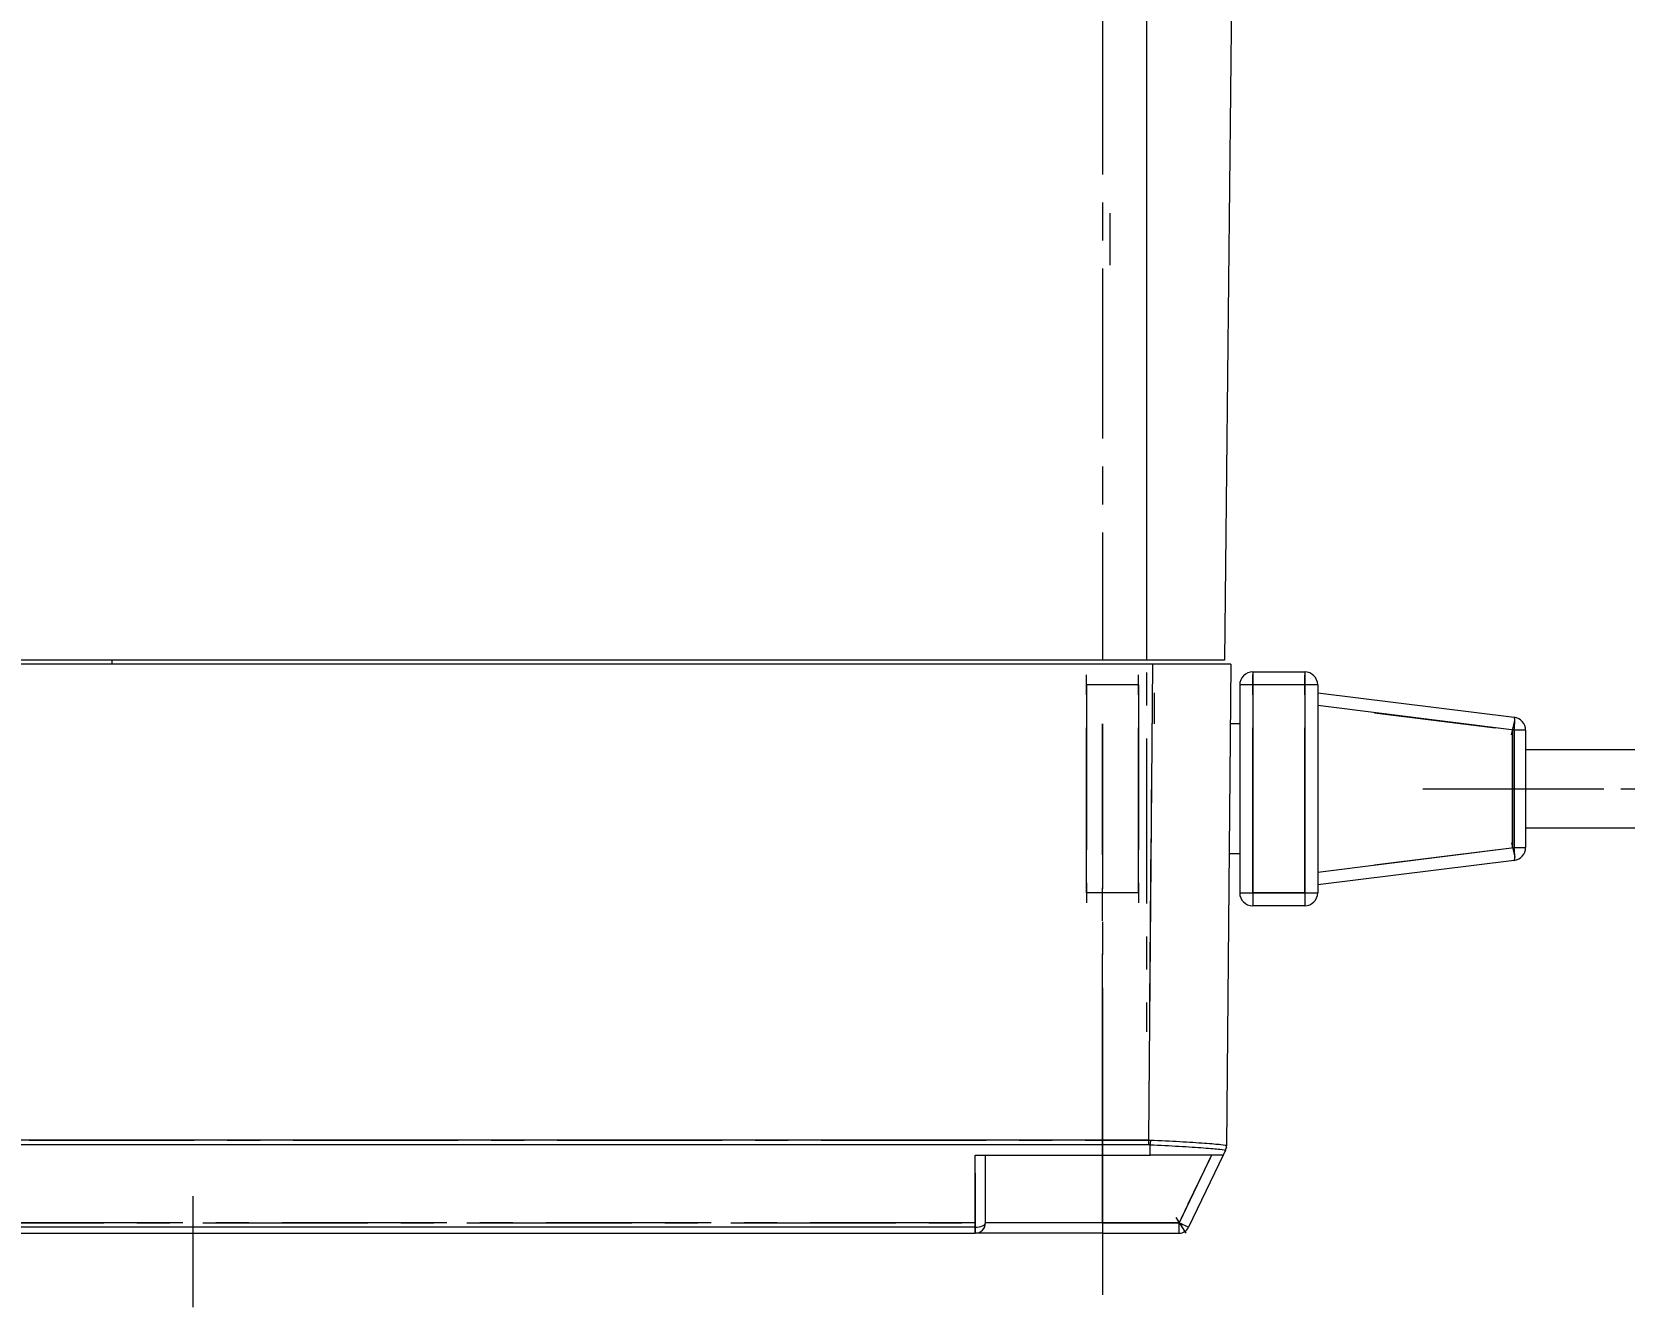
# Paper-space layout 'SW_Model_1' of a CAD drawing. Header units: millimetres. Extents: x 0 to 594, y 0 to 420.
# Drawn here: x 171.4 to 232.7, y 261.9 to 311 of the extents above; entities that cross this region are included whole.
import ezdxf

# ---------------------------------------------------------------- set-up
doc = ezdxf.new("R2010")
doc.units = ezdxf.units.MM
doc.linetypes.add('CENTER', pattern=[10.16, 6.35, -1.27, 1.27, -1.27])
doc.layers.add('SLD-0', color=179, linetype='Continuous')
doc.styles.add('SLDTEXTSTYLE1', font='TXT', dxfattribs={"width": 0.75})
doc.styles.add('SLDTEXTSTYLE2', font='TXT', dxfattribs={"width": 0.96})
doc.dimstyles.new('SLDDIMSTYLE0', dxfattribs={"dimtxt": 3.5, "dimasz": 3.556, "dimexe": 0, "dimexo": 0.0625, "dimgap": 0.875, "dimtad": 1, "dimlfac": 0.5, "dimrnd": 1e-09, "dimzin": 4, "dimdsep": 46, "dimtxsty": 'SLDTEXTSTYLE1', "dimblk1": 'NONE', "dimblk2": 'NONE', "dimsah": 1, "dimcen": 0.09, "dimadec": 0, "dimazin": 1, "dimtfac": 1, "dimtofl": 0, "dimtmove": 0, "dimatfit": 3, "dimldrblk": 'NONE', "dimfxl": 1, "dimfrac": 2, "dimtolj": 1, "dimtzin": 12, "dimarcsym": 0})

# ---------------------------------------------------------------- blocks, each defined once
blk = doc.blocks.new('_D')
at = {"layer": 'SLD-0', "color": 179}
for p, q in [((184.818, 349.871), (112.24, 349.871)), ((112.647, 346.315), (113.24, 349.871)), ((113.24, 349.871), (113.832, 346.315)), ((113.24, 349.871), (113.24, 346.315)), ((113.24, 349.871), (113.24, 264.743)), ((112.647, 346.315), (113.832, 346.315)), ((113.24, 264.743), (112.647, 268.299)), ((113.832, 268.299), (112.647, 268.299)), ((113.832, 268.299), (113.24, 264.743)), ((113.24, 264.743), (113.24, 268.299)), ((146.523, 264.743), (112.24, 264.743))]:
    blk.add_line(p, q, dxfattribs=at)
at = {"layer": 'SLD-0', "color": 179, "insert": (108.99, 310.025), "char_height": 3.5, "attachment_point": 1, "rotation": 90, "style": 'SLDTEXTSTYLE2'}
blk.add_mtext('42.50', dxfattribs=at)
blk = doc.blocks.new('_NONE')

psp = doc.layouts.new('SW_Model_1')

# ---------------------------------------------------------------- linework, layer by layer
at = {"layer": 'SLD-0', "color": 5, "linetype": 'CENTER', "lineweight": 15}
for p, q in [((212.623, 322.19), (212.623, 286.79)), ((212.623, 322.19), (212.623, 286.79)), ((212.623, 321.99), (212.623, 286.79)), ((212.923, 301.99), (212.923, 303.99)), ((212.923, 301.99), (212.923, 303.99)), ((214.323, 293.941), (214.323, 272.49)), ((214.323, 293.941), (214.323, 272.49)), ((212.006, 285.651), (212.006, 286.227)), ((212.006, 285.651), (212.006, 286.227)), ((214.006, 285.651), (214.006, 286.227)), ((214.006, 285.651), (214.006, 286.227)), ((218.406, 285.651), (218.406, 286.227)), ((218.406, 285.651), (218.406, 286.227)), ((220.406, 285.651), (220.406, 286.227)), ((220.406, 285.651), (220.406, 286.227)), ((214.006, 285.843), (212.006, 285.843)), ((214.006, 285.843), (212.006, 285.843)), ((212.006, 285.843), (212.006, 277.843)), ((212.006, 277.843), (212.006, 285.843)), ((214.006, 285.843), (214.006, 277.843)), ((214.006, 277.843), (214.006, 285.843)), ((214.623, 284.343), (214.623, 285.543)), ((214.623, 284.343), (214.623, 285.543)), ((220.406, 285.843), (218.406, 285.843)), ((218.406, 285.843), (218.406, 277.843)), ((218.406, 277.843), (218.406, 285.843)), ((220.406, 285.843), (218.406, 285.843)), ((220.406, 277.843), (220.406, 285.843)), ((220.406, 285.843), (220.406, 277.843)), ((214.448, 273.562), (214.548, 285.024)), ((214.448, 273.563), (214.548, 285.024)), ((212.623, 269.143), (212.623, 284.343)), ((212.623, 269.143), (212.623, 284.343)), ((212.623, 284.343), (212.623, 268.943)), ((212.623, 284.343), (212.623, 268.943)), ((223.09, 284.766), (227.731, 284.186)), ((223.09, 284.766), (227.731, 284.186)), ((228.36, 283.918), (228.498, 284.47)), ((228.36, 283.919), (228.497, 284.468)), ((228.406, 279.584), (228.406, 284.102)), ((228.406, 284.102), (228.406, 279.584)), ((224.947, 281.843), (236.823, 281.843)), ((225.564, 281.843), (235.588, 281.843)), ((223.09, 278.92), (227.731, 279.5)), ((223.09, 278.92), (227.731, 279.5)), ((228.36, 279.768), (228.498, 279.216)), ((228.36, 279.767), (228.497, 279.218)), ((212.006, 278.035), (212.006, 277.46)), ((212.006, 278.035), (212.006, 277.46)), ((214.006, 277.843), (212.006, 277.843)), ((214.006, 277.843), (212.006, 277.843)), ((214.006, 278.035), (214.006, 277.46)), ((214.006, 278.035), (214.006, 277.46)), ((218.406, 278.035), (218.406, 277.46)), ((218.406, 278.035), (218.406, 277.46)), ((220.406, 277.843), (218.406, 277.843)), ((220.406, 277.843), (218.406, 277.843)), ((220.406, 278.035), (220.406, 277.46)), ((220.406, 278.035), (220.406, 277.46)), ((212.623, 267.143), (212.623, 269.143)), ((212.623, 267.143), (212.623, 269.143)), ((212.623, 268.943), (212.623, 267.743)), ((212.623, 268.943), (212.623, 267.743)), ((140.844, 268.32), (214.403, 268.32)), ((214.403, 268.32), (140.844, 268.32)), ((207.723, 265.869), (207.723, 267.639)), ((212.623, 267.743), (212.623, 265.143)), ((212.623, 267.743), (212.623, 265.143)), ((215.927, 265.869), (216.776, 267.639)), ((207.723, 267.049), (207.723, 265.279)), ((212.623, 266.532), (212.623, 262.365)), ((212.623, 266.532), (212.623, 262.365)), ((216.493, 267.049), (215.645, 265.279)), ((177.623, 266.167), (177.623, 261.896)), ((207.723, 265.345), (207.723, 264.739)), ((207.723, 265.337), (207.723, 264.754)), ((215.452, 265.345), (215.834, 264.739)), ((215.457, 265.337), (215.824, 264.754)), ((147.523, 265.143), (207.723, 265.143)), ((207.723, 265.143), (147.523, 265.143)), ((215.579, 265.143), (212.623, 265.143)), ((212.623, 265.143), (215.579, 265.143))]:
    psp.add_line(p, q, dxfattribs=at)
at = {"layer": 'SLD-0', "color": 179, "linetype": 'Continuous', "lineweight": 15}
for p, q in [((214.323, 322.19), (214.323, 286.79)), ((217.694, 322.19), (217.323, 286.79)), ((214.323, 286.79), (140.923, 286.79)), ((174.523, 286.643), (174.523, 286.79)), ((214.562, 286.643), (140.684, 286.643)), ((214.403, 268.317), (214.562, 286.643)), ((217.562, 286.643), (214.562, 286.643)), ((217.562, 286.643), (217.401, 268.104)), ((218.406, 286.343), (218.406, 286.197)), ((218.406, 286.343), (220.406, 286.343)), ((218.406, 286.197), (218.406, 285.843)), ((220.406, 286.343), (220.406, 286.197)), ((220.406, 286.197), (220.406, 285.843)), ((218.406, 285.843), (217.906, 285.843)), ((217.906, 285.843), (217.906, 277.843)), ((218.406, 285.843), (218.406, 277.843)), ((220.406, 285.843), (218.406, 285.843)), ((220.406, 285.843), (220.406, 277.843)), ((220.906, 285.843), (220.406, 285.843)), ((220.906, 285.843), (220.906, 277.843)), ((220.906, 285.543), (228.468, 284.598)), ((228.468, 284.102), (220.906, 285.047)), ((217.906, 284.343), (217.542, 284.343)), ((228.468, 284.102), (228.468, 279.584)), ((228.906, 284.102), (228.468, 284.102)), ((228.906, 284.102), (228.906, 279.584)), ((244.162, 283.343), (228.906, 283.343)), ((228.906, 280.343), (244.162, 280.343)), ((220.906, 278.639), (228.468, 279.584)), ((228.468, 279.584), (228.906, 279.584)), ((217.906, 279.343), (217.499, 279.343)), ((228.468, 279.088), (220.906, 278.143)), ((217.906, 277.843), (218.406, 277.843)), ((218.406, 277.843), (220.406, 277.843)), ((218.406, 277.843), (218.406, 277.489)), ((220.406, 277.843), (220.906, 277.843)), ((220.406, 277.843), (220.406, 277.489)), ((218.406, 277.489), (218.406, 277.343)), ((220.406, 277.343), (218.406, 277.343)), ((220.406, 277.489), (220.406, 277.343)), ((214.403, 268.317), (140.844, 268.317)), ((214.403, 268.148), (140.844, 268.148)), ((214.403, 268.148), (214.403, 268.317)), ((214.461, 268.146), (214.403, 268.148)), ((214.463, 267.743), (214.461, 268.146)), ((217.361, 267.935), (217.269, 267.743)), ((217.361, 267.933), (217.39, 268.017)), ((217.361, 267.933), (217.39, 268.017)), ((217.383, 267.99), (217.386, 268.006)), ((217.394, 268.048), (217.39, 268.017)), ((217.392, 268.034), (217.398, 268.06)), ((217.396, 268.044), (217.398, 268.061)), ((207.723, 267.743), (214.463, 267.743)), ((207.723, 264.97), (207.723, 267.743)), ((208.123, 265.143), (208.123, 267.743)), ((212.623, 265.143), (212.623, 267.743)), ((216.826, 267.743), (215.579, 265.143)), ((217.269, 267.743), (215.94, 264.97)), ((207.723, 264.97), (147.523, 264.97)), ((147.523, 264.743), (207.723, 264.743)), ((207.723, 264.97), (207.801, 264.973)), ((207.723, 264.805), (207.723, 264.97)), ((207.723, 264.743), (207.723, 264.805)), ((207.801, 264.973), (207.876, 264.983)), ((207.876, 264.983), (207.945, 264.999)), ((207.945, 264.999), (208.006, 265.021)), ((208.006, 265.021), (208.056, 265.047)), ((208.056, 265.047), (208.093, 265.077)), ((208.093, 265.077), (208.116, 265.109)), ((208.116, 265.109), (208.123, 265.143)), ((212.623, 265.143), (208.123, 265.143)), ((212.623, 265.143), (212.623, 264.743)), ((215.579, 265.143), (212.623, 265.143)), ((212.623, 264.743), (215.579, 264.743)), ((215.579, 264.743), (215.579, 265.143)), ((215.579, 265.143), (215.65, 265.109)), ((215.65, 265.109), (215.717, 265.077)), ((215.717, 265.077), (215.78, 265.047)), ((215.78, 265.047), (215.834, 265.021)), ((215.834, 265.021), (215.879, 264.999)), ((215.879, 264.999), (215.913, 264.983)), ((215.913, 264.983), (215.933, 264.973)), ((215.933, 264.973), (215.94, 264.97))]:
    psp.add_line(p, q, dxfattribs=at)
for centre, radius, start, end in [((218.406, 285.843), 0.5, 89.99997, 180), ((220.406, 285.843), 0.5, 0, 90), ((228.285, 284.491), 0.212, 348.85158, 30.34334), ((228.406, 284.102), 0.5, 0, 82.87511), ((225.477, 284.492), 3.016, 352.57221, 359.20593), ((225.476, 279.194), 3.017, 0.79412, 7.42769), ((228.406, 279.584), 0.5, 277.12488, 0.00006), ((228.285, 279.195), 0.212, 329.6572, 11.14788), ((218.406, 277.843), 0.5, 180, 270), ((220.406, 277.843), 0.5, 270, 0), ((207.723, 265.143), 0.4, 270, 0.00003), ((215.579, 265.143), 0.4, 270, 302.19509), ((215.579, 265.143), 0.4, 302.19509, 334.39001)]:
    psp.add_arc(centre, radius, start, end, dxfattribs=at)
for points, knots in [([(217.323, 286.79), (217.29, 286.79), (217.224, 286.79), (216.707, 286.79), (215.945, 286.79), (215.102, 286.79), (214.544, 286.79), (214.323, 286.79)], [0, 0, 0, 0, 0.214697, 0.429393, 0.644084, 0.858772, 1, 1, 1, 1]), ([(214.461, 268.146), (214.843, 268.128), (215.223, 268.109), (215.924, 268.068), (216.245, 268.047), (216.78, 268.008), (216.995, 267.989), (217.285, 267.958), (217.361, 267.944), (217.361, 267.935)], [0, 0, 0, 0, 0.25, 0.25, 0.5, 0.5, 0.75, 0.75, 1, 1, 1, 1]), ([(217.401, 268.104), (217.401, 268.114), (217.325, 268.128), (217.033, 268.159), (216.818, 268.177), (216.277, 268.216), (215.953, 268.237), (215.243, 268.278), (214.858, 268.297), (214.471, 268.315)], [0, 0, 0, 0, 0.25, 0.25, 0.5, 0.5, 0.75, 0.75, 1, 1, 1, 1]), ([(217.27, 267.743), (217.27, 267.743), (217.197, 267.743), (216.987, 267.743), (216.9, 267.743), (216.697, 267.743), (216.579, 267.743), (216.19, 267.743), (215.877, 267.743), (215.202, 267.743), (214.833, 267.743), (214.463, 267.743)], [0, 0, 0, 0, 0.25, 0.25, 0.375, 0.375, 0.5, 0.5, 0.75, 0.75, 1, 1, 1, 1])]:
    psp.add_open_spline(points, degree=3, knots=knots, dxfattribs=at)
for points in [[(214.403, 268.317), (214.425, 268.316), (214.448, 268.316), (214.471, 268.315)], [(214.471, 268.315), (214.468, 268.257), (214.464, 268.198), (214.461, 268.146)], [(217.361, 267.935), (217.386, 267.987), (217.4, 268.046), (217.401, 268.104)], [(217.361, 267.935), (217.361, 267.935), (217.361, 267.935), (217.361, 267.935)], [(212.623, 264.743), (211.324, 264.743), (210.077, 264.743), (208.24, 264.743), (207.723, 264.743)]]:
    psp.add_open_spline(points, degree=3, dxfattribs=at)

# ---------------------------------------------------------------- dimensions: what is measured, and where the dimension line sits
at = {"layer": 'SLD-0', "color": 179}
dim = psp.add_linear_dim(base=(113.24, 349.871), p1=(147.523, 264.743), p2=(185.818, 349.871), angle=90, dimstyle='SLDDIMSTYLE0', dxfattribs=at)
dim.commit()
dim.dimension.update_dxf_attribs({"geometry": '_D', "text_midpoint": (113.24, 315.844), "dimtype": 160})

doc.saveas('drawing.dxf')
